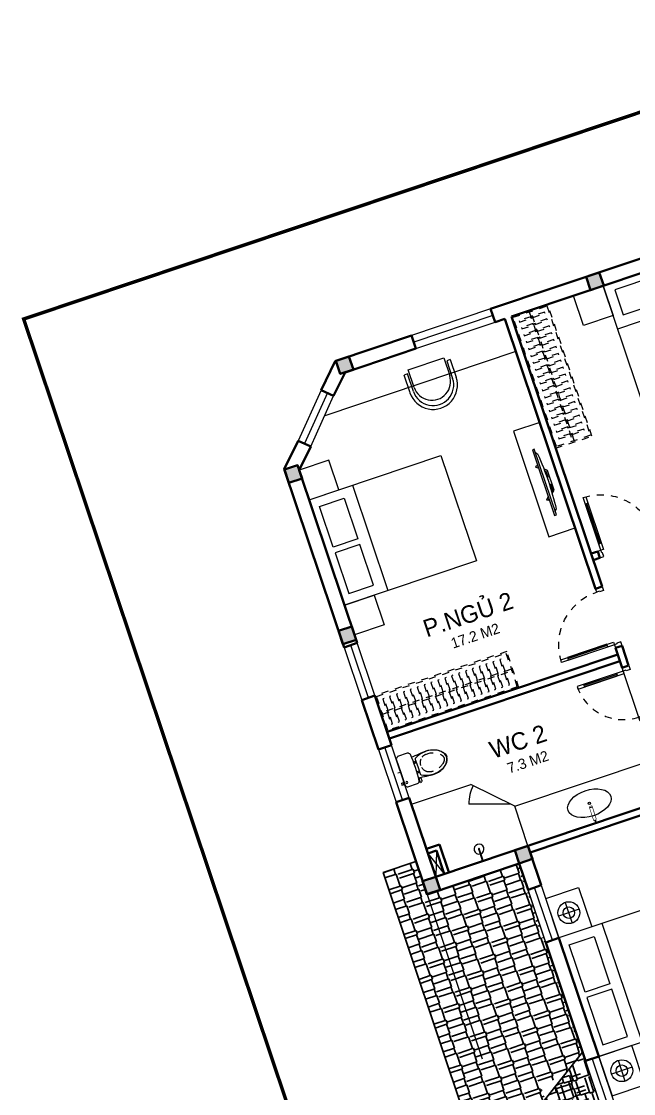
# Model space of a CAD drawing. Header units: metres. Extents: x 568336 to 569219, y 2065964 to 2066430.
# Drawn here: x 568336.23 to 568345.04, y 2066105.06 to 2066120.5 of the extents above; entities that cross this region are included whole.
import ezdxf

# ---------------------------------------------------------------- set-up
doc = ezdxf.new("R2010")
doc.units = ezdxf.units.M
for name, pattern in [('CENTER', [2, 1.25, -0.25, 0.25, -0.25]), ('DASHED', [0.75, 0.5, -0.25]), ('HIDDEN', [0.375, 0.25, -0.125]), ('X-5M-G-MB PHONGNGU$0$HIDDEN2', [0.1875, 0.125, -0.0625]), ('xref-thap C (mb tang 32-2)$0$HIDDEN', [0.375, 0.25, -0.125]), ('Xref-VCMT-BT3 - tuong bao$0$HIDDEN', [0.375, 0.25, -0.125])]:
    doc.linetypes.add(name, pattern=pattern)
doc.layers.get('0').update_dxf_attribs({"linetype": 'CONTINUOUS'})
doc.layers.get('DEFPOINTS').update_dxf_attribs({"linetype": 'CONTINUOUS'})
for name, color, linetype, lineweight in [('-CONCRETE', 1, 'CONTINUOUS', 35), ('-DOOR', 137, 'CONTINUOUS', 9), ('-FURNITURE', 46, 'CONTINUOUS', 9), ('-HIDE', 3, 'HIDDEN', 13), ('-LINE1', 7, 'CONTINUOUS', 18), ('-RANH GIOI KHU DAT', 12, 'CENTER', 18), ('-TEXT', 7, 'CONTINUOUS', 15), ('-WALL', 4, 'CONTINUOUS', 35), ('Bighome_khuat', 251, 'DASHED', 5), ('TEXT25', 2, 'CONTINUOUS', 13)]:
    doc.layers.add(name, color=color, linetype=linetype, lineweight=lineweight)
for name, color, linetype in [('13. NET HATCH', 252, 'CONTINUOUS'), ('LoLK', 6, 'CONTINUOUS'), ('SOLO', 7, 'CONTINUOUS')]:
    doc.layers.add(name, color=color, linetype=linetype)
doc.styles.add('T1', font='', dxfattribs={"height": 200})
doc.styles.get('T1').set_extended_font_data('VNgeometric Light')

# ---------------------------------------------------------------- blocks, each defined once
blk = doc.blocks.new('A$C32e20c34')
blk.add_line((657, 2050), (657, 450))
for points in [[(0, 2050), (450, 2050), (450, 2500), (0, 2500)], [(109, 1910), (485.5, 1910), (485.5, 1292.5), (109, 1292.5)], [(109, 590), (485.5, 590), (485.5, 1207.5), (109, 1207.5)], [(0, 450), (450, 450), (450, 0), (0, 0)]]:
    blk.add_lwpolyline(points, close=True)
blk.add_lwpolyline([(0, 2050), (2000, 2050), (2000, 450), (0, 450), (0, 2050)])
blk = doc.blocks.new('A$C8a974c9c')
for p, q in [((1750, 2957), (1750, 2643)), ((1593, 2800), (1908, 2800)), ((1343, 2500), (1343, 700)), ((1750, 243), (1750, 557)), ((1593, 400), (1908, 400))]:
    blk.add_line(p, q)
for points in [[(2000, 3100), (1500, 3100), (1500, 2500), (2000, 2500)], [(1891, 2360), (1514, 2360), (1514, 1643), (1891, 1643)], [(1891, 840), (1514, 840), (1514, 1558), (1891, 1558)], [(2000, 100), (1500, 100), (1500, 700), (2000, 700)]]:
    blk.add_lwpolyline(points, close=True)
blk.add_lwpolyline([(2000, 2500), (0, 2500), (0, 700), (2000, 700), (2000, 2500)])
for centre, radius in [((1750, 2800), 157), ((1750, 2800), 82.4), ((1750, 400), 157), ((1750, 400), 82.4)]:
    blk.add_circle(centre, radius)
blk = doc.blocks.new('*U96')
at = {"color": 251}
blk.add_line((-70, 100), (-70, 600), dxfattribs=at)
for points in [[(-50, 0), (-50, 700), (-90, 700), (-90, 0)], [(-50, 100), (-90, 100), (-90, 600), (-50, 600)], [(-800, -100), (-740, -100), (-740, -40), (-750, -40), (-750, 0), (-800, 0)], [(0, -100), (-60, -100), (-60, -40), (-50, -40), (-50, 0), (0, 0)]]:
    blk.add_lwpolyline(points, close=True)
at = {"layer": 'Bighome_khuat', "linetype": 'Xref-VCMT-BT3 - tuong bao$0$HIDDEN'}
blk.add_arc((-50, 0), 700, 90, 180, dxfattribs=at)
blk = doc.blocks.new('Sink_Cicle')
blk.add_lwpolyline([(17, -50), (-17, -50), (-18, -252), (17, -252)], close=True)
blk.add_circle((0, -300), 17.5)
at = {"layer": 'DEFPOINTS'}
blk.add_line((0, -100), (0, 0), dxfattribs=at)
blk.add_wipeout([(17, -50), (-17, -50), (-18, -252), (17, -252)])
at = {"layer": '-FURNITURE', "linetype": 'Continuous'}
blk.add_ellipse((0, -300), major_axis=(-325, 0), ratio=0.584615, dxfattribs=at)
blk.add_line((-18, -237), (17, -237))
blk = doc.blocks.new('A$C18091ED7')
for p, q in [((0, -42), (0, 0)), ((146, -27), (179, -27)), ((146, -27), (146, -30)), ((146, -30), (166, -30)), ((153, -37), (146, -30)), ((152, 0), (152, -27)), ((152, 0), (179, 0)), ((153, -37), (166, -37)), ((153, -40), (153, -37)), ((153, -40), (178, -40)), ((153, -40), (178, -40)), ((153, -40), (153, -42)), ((185, -30), (166, -30)), ((178, -37), (166, -37)), ((185, -30), (178, -37)), ((178, -37), (178, -40)), ((178, -40), (178, -42)), ((179, 0), (179, -27)), ((179, -27), (185, -27)), ((185, -27), (185, -30)), ((-83, -267), (-83, -300)), ((-83, -278), (-83, -288)), ((-61, -290), (-83, -290)), ((-63, -265), (-81, -265)), ((-61, -267), (-61, -300)), ((61, -267), (61, -300)), ((61, -290), (83, -290)), ((63, -265), (81, -265)), ((83, -267), (83, -300)), ((83, -278), (83, -288)), ((165, -262), (165, -290)), ((168, -260), (228, -260)), ((168, -292), (207, -292)), ((231, -274), (231, -262))]:
    blk.add_line(p, q)
for points in [[(230, -219, -0.137407), (225, -235), (222, -241, -0.236081), (198, -255, -0.051961), (-198, -255, -0.236081), (-222, -241), (-225, -235, -0.137407), (-230, -219), (-230, -72, -0.198912), (-226, -63), (-209, -46, -0.198912), (-200, -42), (0, -42), (200, -42, -0.198912), (209, -46), (226, -63, -0.198912), (230, -72)], [(144, -619, -0.212405), (26, -734, -0.027685), (-1, -739, -0.022279), (-26, -734, -0.212405), (-144, -619, -0.142796), (-167, -428, -0.093005), (-128, -309, -0.256439), (-111, -300), (0, -300), (111, -300, -0.256439), (128, -309, -0.093005), (167, -428, -0.142796)]]:
    blk.add_lwpolyline(points, format="xyb", close=True)
at = {"linetype": 'xref-thap C (mb tang 32-2)$0$HIDDEN', "ltscale": 100}
blk.add_lwpolyline([(61, -669, -0.199031), (0, -699, -0.199031), (-61, -669, -0.218924), (-132, -478, -0.153791), (-112, -404, -0.236701), (0, -348, -0.236701), (112, -404, -0.153791), (132, -478, -0.218924)], format="xyb", close=True, dxfattribs=at)
blk.add_circle((166, -78), 13.9)
for centre, radius, start, end in [((-81, -267), 1.98, 90, 180), ((-63, -267), 1.98, 0, 90), ((63, -267), 1.98, 90, 180), ((81, -267), 1.98, 0, 90), ((168, -262), 2.47, 90, 180), ((168, -290), 2.47, 180, 270), ((207, -277), 15.5, 270, 306.4659), ((168, -225), 80.1, 306.4659, 320.3123), ((228, -274), 2.47, 320.3123, 0)]:
    blk.add_arc(centre, radius, start, end)
for points in [[(-156, -259), (-157, -267), (-164, -328), (-169, -385), (-184, -528), (-136, -679), (-50, -735), (-20, -741), (0, -744)], [(156, -259), (157, -267), (164, -328), (169, -385), (184, -528), (136, -679), (50, -735), (20, -741), (0, -744)]]:
    blk.add_open_spline(points, degree=3, knots=[130.613938, 130.613938, 130.613938, 130.613938, 152.852109, 311.129351, 417.703951, 561.383393, 697.692632, 710.812262, 710.812262, 710.812262, 710.812262])
blk = doc.blocks.new('shower')
for points in [[(180919, -32316), (180912, -32316), (180912, -32147), (180919, -32147)], [(180929, -32327), (180902, -32327), (180902, -32316), (180929, -32316)]]:
    blk.add_lwpolyline(points, close=True)
for radius, start, end in [(72, 272.7907, 267.2093), (8.35, 294.8355, 245.1645)]:
    blk.add_arc((180916, -32147), radius, start, end)
blk = doc.blocks.new('*U88')
at = {"color": 251}
blk.add_line((-70, 100), (-70, 700), dxfattribs=at)
for points in [[(-50, 0), (-50, 800), (-90, 800), (-90, 0)], [(-50, 100), (-90, 100), (-90, 700), (-50, 700)], [(-900, -100), (-840, -100), (-840, -40), (-850, -40), (-850, 0), (-900, 0)], [(0, -100), (-60, -100), (-60, -40), (-50, -40), (-50, 0), (0, 0)]]:
    blk.add_lwpolyline(points, close=True)
at = {"layer": 'Bighome_khuat', "linetype": 'Xref-VCMT-BT3 - tuong bao$0$HIDDEN'}
blk.add_arc((-50, 0), 800, 90, 180, dxfattribs=at)
blk = doc.blocks.new('*U189')
at = {"linetype": 'X-5M-G-MB PHONGNGU$0$HIDDEN2'}
for points in [[(0, 600), (0, 0), (2182, 0), (2182, 600)], [(2162, 580), (2162, 20), (20, 20), (20, 580)], [(2162, 287), (2162, 313), (20, 313), (20, 287)], [(114, 319), (109, 319), (109, 280), (114, 280)], [(228, 319), (223, 319), (223, 280), (228, 280)], [(342, 319), (337, 319), (337, 280), (342, 280)], [(456, 319), (451, 319), (451, 280), (456, 280)], [(570, 319), (565, 319), (565, 280), (570, 280)], [(684, 319), (679, 319), (679, 280), (684, 280)], [(798, 319), (793, 319), (793, 280), (798, 280)], [(912, 319), (907, 319), (907, 280), (912, 280)], [(1026, 319), (1021, 319), (1021, 280), (1026, 280)], [(1140, 319), (1135, 319), (1135, 280), (1140, 280)], [(1254, 319), (1249, 319), (1249, 280), (1254, 280)], [(1368, 319), (1363, 319), (1363, 280), (1368, 280)], [(1482, 319), (1477, 319), (1477, 280), (1482, 280)], [(1596, 319), (1591, 319), (1591, 280), (1596, 280)], [(1710, 319), (1705, 319), (1705, 280), (1710, 280)], [(1824, 319), (1819, 319), (1819, 280), (1824, 280)], [(1938, 319), (1933, 319), (1933, 280), (1938, 280)], [(2052, 319), (2047, 319), (2047, 280), (2052, 280)]]:
    blk.add_lwpolyline(points, close=True, dxfattribs=at)
for points in [[(122, 313), (122, 515), (100, 515), (100, 313)], [(236, 313), (236, 515), (214, 515), (214, 313)], [(350, 313), (350, 515), (328, 515), (328, 313)], [(464, 313), (464, 515), (442, 515), (442, 313)], [(578, 313), (578, 515), (556, 515), (556, 313)], [(692, 313), (692, 515), (670, 515), (670, 313)], [(806, 313), (806, 515), (784, 515), (784, 313)], [(920, 313), (920, 515), (898, 515), (898, 313)], [(1034, 313), (1034, 515), (1012, 515), (1012, 313)], [(1148, 313), (1148, 515), (1126, 515), (1126, 313)], [(1262, 313), (1262, 515), (1240, 515), (1240, 313)], [(1376, 313), (1376, 515), (1354, 515), (1354, 313)], [(1490, 313), (1490, 515), (1468, 515), (1468, 313)], [(1604, 313), (1604, 515), (1582, 515), (1582, 313)], [(1718, 313), (1718, 515), (1696, 515), (1696, 313)], [(1832, 313), (1832, 515), (1810, 515), (1810, 313)], [(1946, 313), (1946, 515), (1924, 515), (1924, 313)], [(2060, 313), (2060, 515), (2038, 515), (2038, 313)], [(100, 287), (100, 92), (122, 92), (122, 287)], [(214, 287), (214, 92), (236, 92), (236, 287)], [(328, 287), (328, 92), (350, 92), (350, 287)], [(442, 287), (442, 92), (464, 92), (464, 287)], [(556, 287), (556, 92), (578, 92), (578, 287)], [(670, 287), (670, 92), (692, 92), (692, 287)], [(784, 287), (784, 92), (806, 92), (806, 287)], [(898, 287), (898, 92), (920, 92), (920, 287)], [(1012, 287), (1012, 92), (1034, 92), (1034, 287)], [(1126, 287), (1126, 92), (1148, 92), (1148, 287)], [(1240, 287), (1240, 92), (1262, 92), (1262, 287)], [(1354, 287), (1354, 92), (1376, 92), (1376, 287)], [(1468, 287), (1468, 92), (1490, 92), (1490, 287)], [(1582, 287), (1582, 92), (1604, 92), (1604, 287)], [(1696, 287), (1696, 92), (1718, 92), (1718, 287)], [(1810, 287), (1810, 92), (1832, 92), (1832, 287)], [(1924, 287), (1924, 92), (1946, 92), (1946, 287)], [(2038, 287), (2038, 92), (2060, 92), (2060, 287)]]:
    blk.add_lwpolyline(points, dxfattribs=at)
blk = doc.blocks.new('XR.MB.LM123$0$tvi 1')
blk.add_lwpolyline([(29, 0), (29, -1000), (0, -1000), (0, 0)], close=True)
for points in [[(29, -50), (52, -81)], [(-24, -236), (-39, -252)], [(0, -285), (-39, -252)], [(0, -256), (-24, -236)], [(70, -315), (111, -350), (111, -650), (70, -685)], [(89, -446), (89, -360), (71, -345)], [(89, -446), (73, -446)], [(89, -554), (89, -640), (71, -655)], [(89, -554), (73, -554)], [(0, -715), (-39, -748)], [(-24, -764), (-39, -748)], [(0, -744), (-24, -764)], [(29, -950), (52, -919)]]:
    blk.add_lwpolyline(points)
blk.add_arc((-4025, -500), 4099, 354.1311, 5.8689)
blk = doc.blocks.new('A$C06be1633')
at = {"layer": '-FURNITURE'}
for p, q in [((0, 54), (0, 324)), ((54, 54), (54, 324)), ((648, 324), (648, 54)), ((701, 324), (701, 54)), ((81, 0), (81, 270)), ((621, 270), (621, 0)), ((0, 54), (54, 54)), ((621, 0), (81, 0)), ((648, 54), (701, 54))]:
    blk.add_line(p, q, dxfattribs=at)
for centre, radius in [((351, 324), 351), ((351, 324), 297), ((351, 270), 270)]:
    blk.add_arc(centre, radius, 0, 180, dxfattribs=at)
blk = doc.blocks.new('A$C5C575821')
at = {"layer": '-CONCRETE'}
h = blk.add_hatch(color=256, dxfattribs=at)
h.dxf.hatch_style = 1
h.paths.add_polyline_path([(0, 200), (0, 0), (200, 0), (200, 200)])
blk.add_lwpolyline([(0, 0), (200, 0), (200, 200), (0, 200)], close=True, dxfattribs=at)
blk = doc.blocks.new('LUOI M3')
at = {"layer": '-WALL'}
for p in [(-200, 13100), (3100, 13100), (6900, 13100), (8100, 11850), (-200, 9400), (3100, 9400), (8100, 9400), (-200, 5600), (3100, 5600), (6700, 5600), (8100, 5600), (6700, 1300), (-200, -200), (5204, -200)]:
    blk.add_blockref('A$C5C575821', p, dxfattribs=at)
blk = doc.blocks.new('BT3-T2.1')
at = {"layer": '13. NET HATCH'}
h = blk.add_hatch(dxfattribs=at)
h.set_pattern_fill('MAIGO-02', color=256, scale=0.02, angle=108.5515)
h.set_pattern_definition([(108.5515, (568132.61213, 2066110.9653), (-0.38978917, 0.40714175), [0.12, -0.1, 0.14, -0.06, 0.18, -0.08]), (108.5515, (568132.56447, 2066111.0759), (-0.38978917, 0.40714175), [0.1, -0.38, 0.08, -0.12]), (108.5515, (568132.51181, 2066111.31137), (-0.38978917, 0.40714175), [0.06, -0.62]), (198.5515, (568132.61213, 2066110.96531), (-0.17344246, -0.23752413), [0.23, -0.73]), (198.5515, (568132.57395, 2066111.07907), (-0.17344246, -0.23752413), [0.225, -0.735]), (198.5515, (568132.54213, 2066111.17388), (-0.17344246, -0.23752413), [0.21, -0.75]), (198.5515, (568132.51181, 2066111.31137), (-0.17344246, -0.23752413), [0.23, -0.73]), (198.5515, (568132.49272, 2066111.36826), (-0.17344246, -0.23752413), [0.23, -0.73]), (198.5515, (568132.42123, 2066111.53413), (-0.17344246, -0.23752413), [0.22, -0.74])])
h.paths.add_polyline_path([(568341.436, 2066108.247), (568341.91, 2066108.406), (568342.069, 2066107.932), (568343.396, 2066108.378), (568343.778, 2066107.24), (568344.308, 2066105.661), (568342.899, 2066103.886)])
h.paths.add_polyline_path([(568343.882, 2066104.649), (568343.699, 2066105.194), (568344.265, 2066105.384), (568344.448, 2066104.839)], flags=17)
h = blk.add_hatch(dxfattribs=at)
h.set_pattern_fill('MAIGO-02', color=256, scale=0.02, angle=18.5515)
h.set_pattern_definition([(18.5515, (568132.61213, 2066110.9653), (0.40714175, 0.38978917), [0.12, -0.1, 0.14, -0.06, 0.18, -0.08]), (18.5515, (568132.7227, 2066111.01297), (0.40714175, 0.38978917), [0.1, -0.38, 0.08, -0.12]), (18.5515, (568132.9582, 2066111.06562), (0.40714175, 0.38978917), [0.06, -0.62]), (108.5515, (568132.61213, 2066110.96531), (-0.23752413, 0.17344246), [0.23, -0.73]), (108.5515, (568132.7259, 2066111.00349), (-0.23752413, 0.17344246), [0.225, -0.735]), (108.5515, (568132.8207, 2066111.0353), (-0.23752413, 0.17344246), [0.21, -0.75]), (108.5515, (568132.9582, 2066111.06562), (-0.23752413, 0.17344246), [0.23, -0.73]), (108.5515, (568133.01508, 2066111.08471), (-0.23752413, 0.17344246), [0.23, -0.73]), (108.5515, (568133.18095, 2066111.1562), (-0.23752413, 0.17344246), [0.22, -0.74])])
h.paths.add_polyline_path([(568344.308, 2066105.661), (568344.351, 2066105.533), (568344.605, 2066104.775), (568344.701, 2066104.491), (568342.899, 2066103.886)])
h.paths.add_polyline_path([(568343.882, 2066104.649), (568343.699, 2066105.194), (568344.265, 2066105.384), (568344.448, 2066104.839)], flags=24)
at = {"layer": '-DOOR'}
blk.add_line((568344.542, 2066104.965), (568343.396, 2066108.378), dxfattribs=at)
for points in [[(568341.847, 2066115.98), (568341.91, 2066115.79), (568343.048, 2066116.172), (568342.984, 2066116.362)], [(568340.544, 2066115.193), (568340.214, 2066114.464), (568340.395, 2066114.379), (568340.725, 2066115.108)], [(568341.066, 2066111.551), (568340.876, 2066111.487), (568341.131, 2066110.729), (568341.32, 2066110.793)], [(568341.559, 2066110.081), (568341.369, 2066110.018), (568341.624, 2066109.259), (568341.813, 2066109.323)], [(568343.524, 2066107.998), (568343.713, 2066108.062), (568343.968, 2066107.304), (568343.778, 2066107.24)], [(568344.54, 2066105.597), (568344.351, 2066105.533), (568344.605, 2066104.775), (568344.795, 2066104.839)]]:
    blk.add_lwpolyline(points, close=True, dxfattribs=at)
for points in [[(568343.016, 2066116.267), (568341.878, 2066115.885)], [(568340.635, 2066115.151), (568340.304, 2066114.422)], [(568341.225, 2066110.761), (568340.971, 2066111.519)], [(568345.131, 2066110.437), (568344.877, 2066111.195)], [(568341.718, 2066109.291), (568341.464, 2066110.05)], [(568343.873, 2066107.272), (568343.618, 2066108.03)], [(568344.446, 2066105.565), (568344.7, 2066104.807)]]:
    blk.add_lwpolyline(points, dxfattribs=at)
at = {"layer": '-FURNITURE'}
for p, q in [((568343.349, 2066115.746), (568340.597, 2066114.822)), ((568341.845, 2066109.228), (568342.698, 2066109.514)), ((568343.331, 2066109.2), (568342.698, 2066109.514)), ((568343.522, 2066108.631), (568343.331, 2066109.2))]:
    blk.add_line(p, q, dxfattribs=at)
for points in [[(568343.821, 2066113.082), (568344.2, 2066113.21), (568343.691, 2066114.726), (568343.312, 2066114.599)], [(568345.513, 2066109.299), (568343.522, 2066108.631), (568343.331, 2066109.2), (568345.322, 2066109.868)]]:
    blk.add_lwpolyline(points, close=True, dxfattribs=at)
for points in [[(568343.27, 2066109.23), (568342.67, 2066109.231)], [(568342.082, 2066108.522), (568342.318, 2066108.227)], [(568342.205, 2066108.564), (568342.195, 2066108.185)]]:
    blk.add_lwpolyline(points, dxfattribs=at)
blk.add_arc((568343.27, 2066109.23), 0.6, 153.5515, 179.8721, dxfattribs=at)
at = {"layer": '-HIDE', "ltscale": 10}
for p, q in [((568343.396, 2066108.378), (568342.069, 2066107.932)), ((568342.069, 2066107.932), (568343.214, 2066104.519))]:
    blk.add_line(p, q, dxfattribs=at)
at = {"layer": '-RANH GIOI KHU DAT', "linetype": 'HIDDEN', "ltscale": 10, "const_width": 0.05}
blk.add_lwpolyline([(568341.038, 2066101.99), (568336.264, 2066116.216), (568339.035, 2066117.146), (568348.937, 2066120.469), (568355.3, 2066101.508), (568347.367, 2066098.846)], close=True, dxfattribs=at)
at = {"layer": '-WALL'}
for p, q in [((568347.551, 2066117.683), (568343.285, 2066116.252)), ((568343.19, 2066116.22), (568343.048, 2066116.172)), ((568344.495, 2066112.333), (568343.19, 2066116.22)), ((568344.59, 2066112.364), (568343.285, 2066116.252)), ((568341.847, 2066115.98), (568340.745, 2066115.61)), ((568341.91, 2066115.79), (568340.89, 2066115.448)), ((568340.745, 2066115.61), (568340.544, 2066115.193)), ((568340.89, 2066115.448), (568340.725, 2066115.108)), ((568340.214, 2066114.464), (568340.015, 2066114.052)), ((568340.395, 2066114.379), (568340.23, 2066114.04)), ((568340.876, 2066111.487), (568340.015, 2066114.052)), ((568341.066, 2066111.551), (568340.23, 2066114.04)), ((568344.525, 2066112.87), (568344.43, 2066112.838)), ((568344.557, 2066112.775), (568344.462, 2066112.744)), ((568344.557, 2066112.775), (568344.525, 2066112.87)), ((568344.59, 2066112.364), (568344.495, 2066112.333)), ((568344.876, 2066111.511), (568344.781, 2066111.479)), ((568344.971, 2066111.227), (568344.876, 2066111.511)), ((568344.813, 2066111.385), (568341.495, 2066110.271)), ((568344.877, 2066111.195), (568344.781, 2066111.479)), ((568344.845, 2066111.29), (568341.527, 2066110.176)), ((568344.971, 2066111.227), (568344.877, 2066111.195)), ((568341.559, 2066110.081), (568341.32, 2066110.793)), ((568341.369, 2066110.018), (568341.131, 2066110.729)), ((568342.069, 2066107.932), (568341.624, 2066109.259)), ((568342.195, 2066108.185), (568341.813, 2066109.323)), ((568345.513, 2066109.299), (568342.195, 2066108.185)), ((568345.829, 2066109.3), (568343.554, 2066108.536)), ((568342.249, 2066108.652), (568342.06, 2066108.589)), ((568342.385, 2066108.249), (568342.249, 2066108.652)), ((568342.205, 2066108.564), (568342.082, 2066108.522)), ((568342.318, 2066108.227), (568342.205, 2066108.564)), ((568343.713, 2066108.062), (568343.554, 2066108.536)), ((568343.396, 2066108.378), (568342.069, 2066107.932)), ((568343.524, 2066107.998), (568343.396, 2066108.378)), ((568343.713, 2066108.062), (568343.524, 2066107.998)), ((568343.968, 2066107.304), (568343.778, 2066107.24)), ((568344.351, 2066105.533), (568343.778, 2066107.24)), ((568344.54, 2066105.597), (568343.968, 2066107.304)), ((568344.54, 2066105.597), (568344.351, 2066105.533))]:
    blk.add_line(p, q, dxfattribs=at)
for points in [[(568347.677, 2066117.937), (568342.984, 2066116.362), (568343.048, 2066116.172)], [(568341.847, 2066115.98), (568341.91, 2066115.79)], [(568340.725, 2066115.108), (568340.544, 2066115.193)], [(568340.395, 2066114.379), (568340.214, 2066114.464)], [(568341.066, 2066111.551), (568340.876, 2066111.487)], [(568341.32, 2066110.793), (568341.131, 2066110.729)], [(568341.559, 2066110.081), (568341.369, 2066110.018)], [(568341.813, 2066109.323), (568341.624, 2066109.259)]]:
    blk.add_lwpolyline(points, dxfattribs=at)
at = {"layer": 'SOLO'}
for p, q in [((568341.91, 2066108.406), (568341.436, 2066108.247)), ((568341.436, 2066108.247), (568342.899, 2066103.886))]:
    blk.add_line(p, q, dxfattribs=at)
blk.add_lwpolyline([(568342.899, 2066103.886), (568344.308, 2066105.661)], dxfattribs=at)
at = {"layer": '-DOOR', "yscale": 0.001, "zscale": 0.001}
for name, p, xscale, rotation in [('*U88', (568344.525, 2066112.87), -0.001, 18.55150020619233), ('*U88', (568344.781, 2066111.479), -0.001, 108.5515002061923), ('*U96', (568344.877, 2066111.195), 0.001, 108.5515002061923)]:
    blk.add_blockref(name, p, dxfattribs=dict(at, xscale=xscale, rotation=rotation))
at = {"layer": '-FURNITURE'}
for name, p, xscale, yscale, zscale, rotation in [('A$C32e20c34', (568344.177, 2066116.551), 0.001, 0.001, 0.001, 288.5515002061923), ('A$C06be1633', (568342.386, 2066115.684), 0.0009999999999999998, 0.0009999999999999998, 0.0009999999999999998, 198.5515002061923), ('A$C32e20c34', (568341.026, 2066111.669), 0.001, 0.001, 0.001, 18.55150020619232), ('A$C18091ED7', (568341.651, 2066109.675), -0.001, 0.001, 0.001, 108.5515002061923), ('shower', (568161.074, 2066081.5), 0.001, 0.001, 0.001, 18.55150020619232), ('A$C8a974c9c', (568345.641, 2066108.604), 0.0009999999999999998, 0.0009999999999999998, 0.0009999999999999998, 198.5515002061923)]:
    blk.add_blockref(name, p, dxfattribs=dict(at, xscale=xscale, yscale=yscale, zscale=zscale, rotation=rotation))
at = {"layer": '-FURNITURE', "extrusion": (0, 0, -1)}
for name, p, xscale, yscale, zscale, rotation in [('*U189', (-568343.285, 2066116.252), -0.0009166666666659738, 0.0009166666666659738, -0.0009166666666659738, 71.44849979380764), ('XR.MB.LM123$0$tvi 1', (-568343.904, 2066113.385), 0.0009999999999999998, 0.0009999999999999998, 0.0009999999999999998, 161.4448100713993), ('*U189', (-568341.495, 2066110.271), -0.0009166666666659737, 0.0009166666666659737, -0.0009166666666659737, 341.4484997938077)]:
    blk.add_blockref(name, p, dxfattribs=dict(at, xscale=xscale, yscale=yscale, zscale=zscale, rotation=rotation))
at = {"layer": '-TEXT', "color": 2}
for s, p in [('P.NGỦ 2', (568342.065, 2066111.631)), ('WC 2', (568343.022, 2066109.881))]:
    blk.add_text(s, height=0.25, rotation=18.5515, dxfattribs=at).set_placement(p)
at = {"layer": 'TEXT25', "style": 'T1'}
for s, p in [('17.2 M2', (568342.443, 2066111.469)), ('7.3 M2', (568343.253, 2066109.67))]:
    blk.add_text(s, height=0.15, rotation=18.5515, dxfattribs=at).set_placement(p)
at = {"layer": '-LINE1', "ltscale": 300, "xscale": 0.0009999999999999998, "yscale": 0.0009999999999999998, "zscale": 0.0009999999999999998, "rotation": 198.5515002061923}
blk.add_blockref('Sink_Cicle', (568344.502, 2066108.959), dxfattribs=at)
at = {"layer": '-CONCRETE', "xscale": -0.001, "yscale": 0.001, "zscale": 0.001, "rotation": 18.55150020619233}
blk.add_blockref('LUOI M3', (568351.719, 2066105.264), dxfattribs=at)

msp = doc.modelspace()

# ---------------------------------------------------------------- block references
at = {"layer": 'LoLK'}
msp.add_blockref('BT3-T2.1', (0, 0), dxfattribs=at)

doc.saveas('drawing.dxf')
